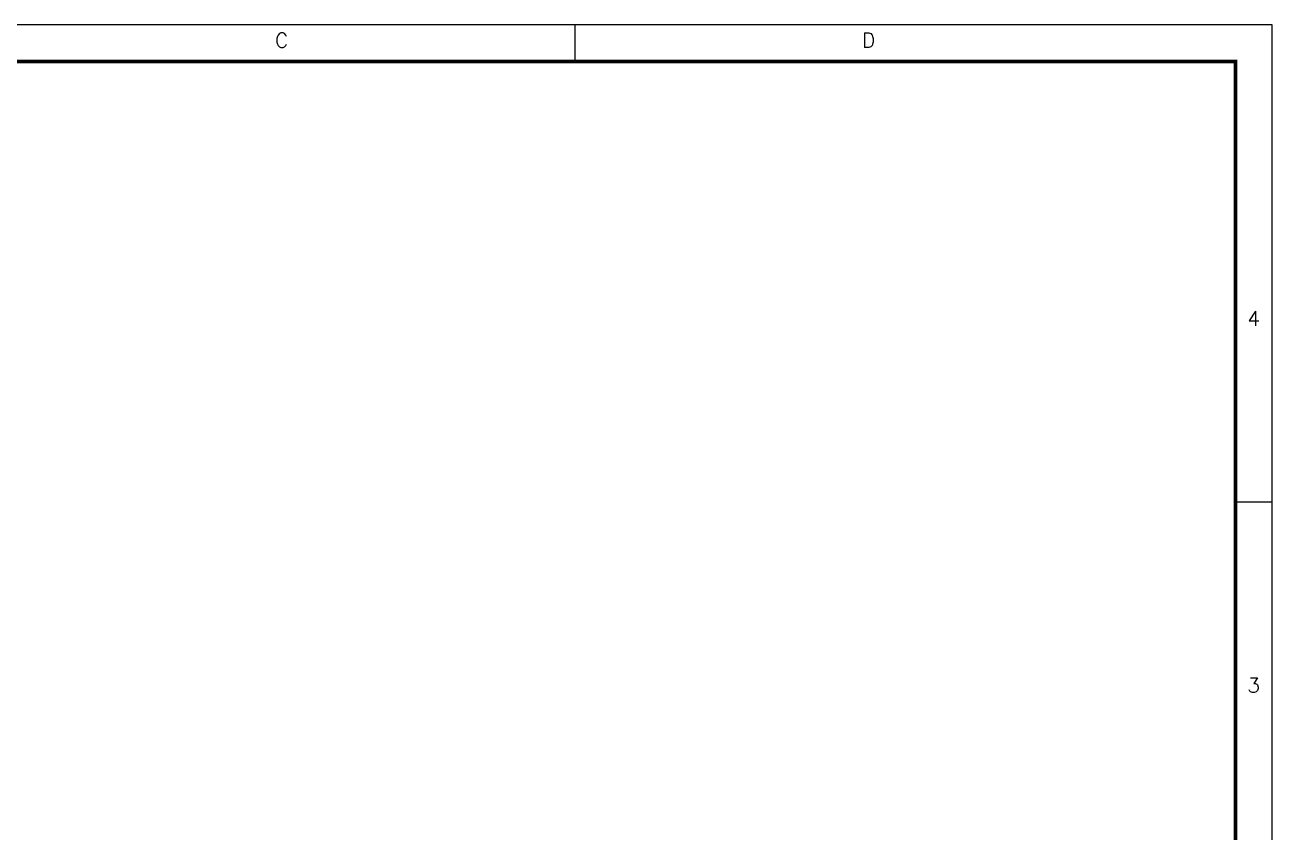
# Model space of a CAD drawing. Extents: x 0 to 17, y 0 to 11.
# Drawn here: x 8.5 to 17, y 5.5 to 11 of the extents above; entities that cross this region are included whole.
import ezdxf
from ezdxf.enums import TextEntityAlignment as Align

# ---------------------------------------------------------------- set-up
doc = ezdxf.new("R2010")
doc.units = 0
doc.header["$LTSCALE"] = 0.375
doc.header["$MEASUREMENT"] = 0
doc.layers.add('06 Text', color=7, linetype='Continuous')
doc.layers.add('26 Border', color=7, linetype='Continuous')
doc.styles.add('ROMANS', font='romans.shx', dxfattribs={"width": 0.85})

msp = doc.modelspace()

# ---------------------------------------------------------------- linework, layer by layer
at = {"layer": '26 Border'}
for p, q in [((17, 11), (0, 11)), ((12.25, 10.75), (12.25, 11)), ((17, 0), (17, 11)), ((0.25, 10.75), (16.25, 10.75)), ((16.75, 7.75), (17, 7.75))]:
    msp.add_line(p, q, dxfattribs=at)
at = {"layer": '26 Border', "const_width": 0.025}
msp.add_lwpolyline([(0.25, 10.75), (16.75, 10.75), (16.75, 0.25), (0.25, 0.25)], close=True, dxfattribs=at)

# ---------------------------------------------------------------- texts
at = {"layer": '06 Text', "style": 'ROMANS'}
for s, p in [('C', (10.25, 10.8954)), ('D', (14.25, 10.8954)), ('4', (16.875, 9)), ('3', (16.875, 6.5))]:
    msp.add_text(s, height=0.1, dxfattribs=at).set_placement(p, align=Align.MIDDLE_CENTER)

doc.saveas('drawing.dxf')
